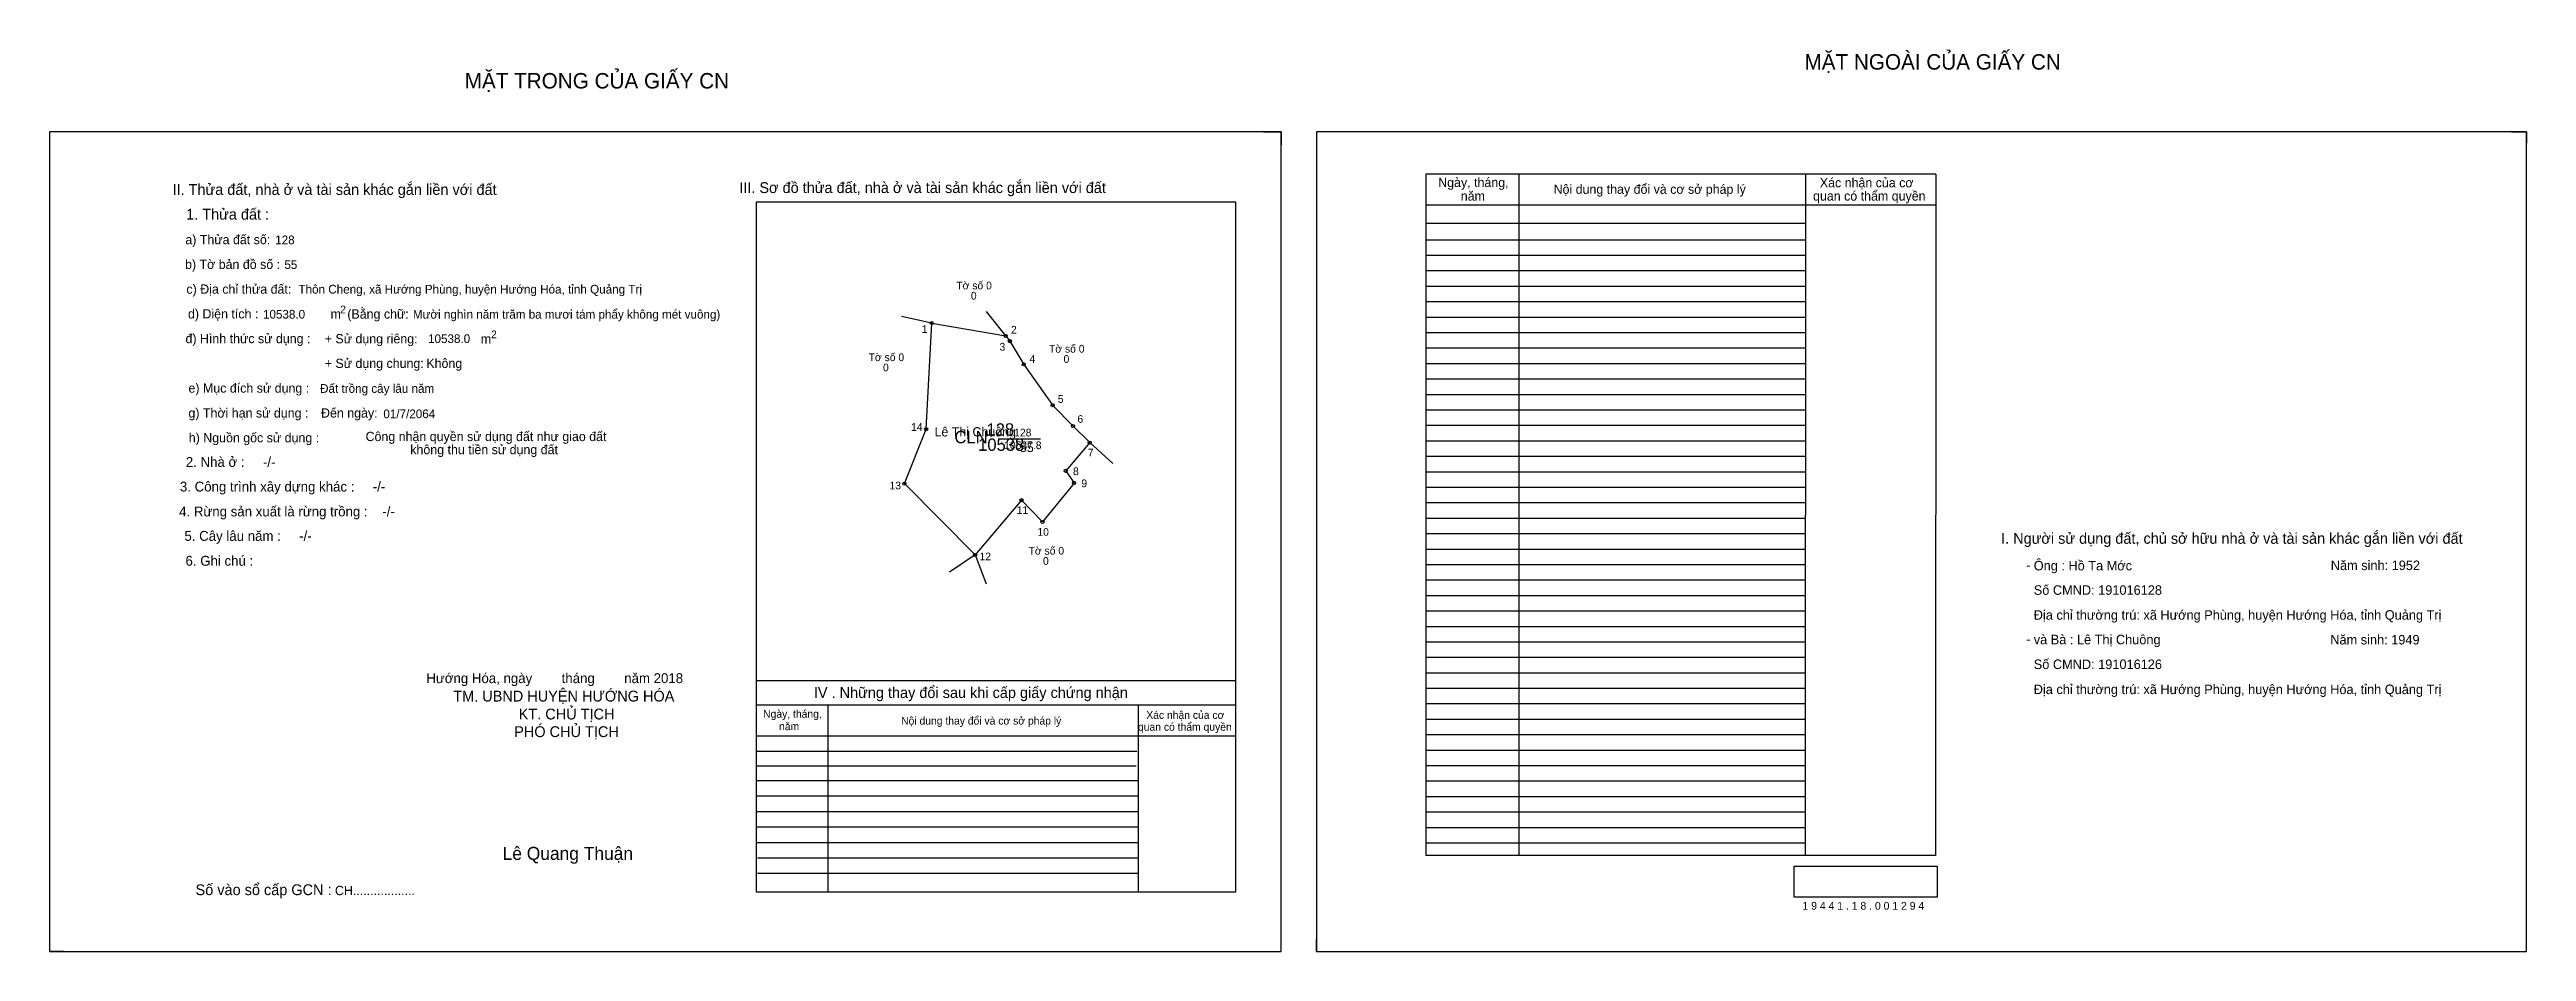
# Model space of a CAD drawing. Extents: x 530927 to 534438, y 1848097 to 1848733.
# Drawn here: x 532837 to 534438, y 1848150 to 1848733 of the extents above.
import ezdxf

# ---------------------------------------------------------------- set-up
doc = ezdxf.new("R2010")
doc.units = 0
for name, color, linetype in [('Default', 7, 'Continuous'), ('Level 10', 7, 'Continuous'), ('Level 11', 7, 'Continuous'), ('Level 13', 7, 'Continuous'), ('Level 2', 7, 'Continuous'), ('Level 27', 7, 'Continuous'), ('Level 3', 7, 'Continuous'), ('Level 36', 7, 'Continuous'), ('Level 4', 7, 'Continuous'), ('Level 5', 7, 'Continuous'), ('Level 55', 7, 'Continuous'), ('Level 6', 7, 'Continuous'), ('Level 7', 7, 'Continuous'), ('Level 8', 7, 'Continuous'), ('Level 9', 7, 'Continuous')]:
    doc.layers.add(name, color=color, linetype=linetype)

msp = doc.modelspace()

# ---------------------------------------------------------------- linework, layer by layer
at = {"layer": 'Level 10'}
for p, q in [((533621.3, 1848679.7), (533632.7, 1848679.7)), ((533632.7, 1848679.7), (533632.7, 1848671.3)), ((534428.1, 1848679.7), (534437.7, 1848679.7)), ((534437.7, 1848679.7), (534437.7, 1848672.3)), ((533454.6, 1848547.7), (533457.3, 1848544.3)), ((533466.3, 1848529.3), (533485, 1848502.8)), ((533508.9, 1848478.7), (533493.4, 1848460.5)), ((533389.1, 1848452.2), (533434.9, 1848406.1)), ((533464.8, 1848441.5), (533478.4, 1848427.4)), ((532836.5, 1848157.5), (532836.5, 1848149.7)), ((533655.5, 1848149.7), (533655.5, 1848157.5)), ((532845.7, 1848149.7), (532836.5, 1848149.7)), ((533655.5, 1848149.7), (533662.5, 1848149.7))]:
    msp.add_line(p, q, dxfattribs=at)
for points in [[(532836.5, 1848149.7), (533632.7, 1848149.7), (533632.7, 1848679.7), (532836.5, 1848679.7)], [(533655.5, 1848149.7), (534437.7, 1848149.7), (534437.7, 1848679.7), (533655.5, 1848679.7)], [(533498.8, 1848452.6), (533478.4, 1848427.4), (533464.8, 1848441.5), (533434.9, 1848406.1), (533389.1, 1848452.2), (533403.2, 1848487.4), (533406.8, 1848556), (533454.6, 1848547.7), (533457.3, 1848544.3), (533466.3, 1848529.3), (533485, 1848502.8), (533498.1, 1848489.5), (533508.9, 1848478.7), (533493.4, 1848460.5)]]:
    msp.add_lwpolyline(points, close=True, dxfattribs=at)
at = {"layer": 'Level 11'}
for centre in [(533406.8, 1848556), (533454.6, 1848547.7), (533457.3, 1848544.3), (533466.3, 1848529.3), (533485, 1848502.8), (533498.1, 1848489.5), (533403.2, 1848487.4), (533508.9, 1848478.7), (533493.4, 1848460.5), (533389.1, 1848452.2), (533464.8, 1848441.5), (533498.8, 1848452.6), (533498.8, 1848452.6), (533478.4, 1848427.4), (533434.9, 1848406.1)]:
    msp.add_circle(centre, 1, dxfattribs=at)
at = {"layer": 'Level 27'}
for p, q in [((533406.8, 1848556), (533387.2, 1848560.2)), ((533454.6, 1848547.7), (533442.3, 1848563.5)), ((533508.9, 1848478.7), (533523.9, 1848465.3)), ((533434.9, 1848406.1), (533418.3, 1848395)), ((533434.9, 1848406.1), (533442, 1848387.4))]:
    msp.add_line(p, q, dxfattribs=at)
at = {"layer": 'Level 6'}
msp.add_lwpolyline([(533964.4, 1848204.8), (534056.8, 1848204.8), (534056.8, 1848184.9), (533964.4, 1848184.9)], close=True, dxfattribs=at)
at = {"layer": 'Level 7'}
for p, q in [((533971.5, 1848609.7), (533726.3, 1848609.7)), ((533971.5, 1848599.7), (533726.3, 1848599.7)), ((533971.5, 1848589.7), (533726.3, 1848589.7)), ((533971.5, 1848579.7), (533726.3, 1848579.7)), ((533971.5, 1848569.7), (533726.3, 1848569.7)), ((533971.5, 1848559.7), (533726.3, 1848559.7)), ((533971.5, 1848549.7), (533726.3, 1848549.7)), ((533971.5, 1848539.7), (533726.3, 1848539.7)), ((533971.5, 1848529.7), (533726.3, 1848529.7)), ((533971.5, 1848519.7), (533726.3, 1848519.7)), ((533971.5, 1848509.7), (533726.3, 1848509.7)), ((533971.5, 1848499.7), (533726.3, 1848499.7)), ((533971.5, 1848489.7), (533726.3, 1848489.7)), ((533971.5, 1848479.7), (533726.3, 1848479.7)), ((533971.5, 1848469.7), (533726.3, 1848469.7)), ((533971.5, 1848459.7), (533726.3, 1848459.7)), ((533971.5, 1848449.7), (533726.3, 1848449.7)), ((533971.5, 1848439.7), (533726.3, 1848439.7)), ((533971.5, 1848429.7), (533726.3, 1848429.7)), ((533971.5, 1848419.7), (533726.3, 1848419.7)), ((533971.5, 1848409.7), (533726.3, 1848409.7)), ((533971.5, 1848399.7), (533726.3, 1848399.7)), ((533971.5, 1848389.7), (533726.3, 1848389.7)), ((533971.5, 1848379.7), (533726.3, 1848379.7)), ((533971.5, 1848369.7), (533726.3, 1848369.7)), ((533971.5, 1848359.7), (533726.3, 1848359.7)), ((533971.5, 1848349.7), (533726.3, 1848349.7)), ((533971.5, 1848339.7), (533726.3, 1848339.7)), ((533971.5, 1848329.7), (533726.3, 1848329.7)), ((533971.5, 1848319.7), (533726.3, 1848319.7)), ((533971.5, 1848309.7), (533726.3, 1848309.7)), ((533971.5, 1848299.7), (533726.3, 1848299.7)), ((533971.5, 1848289.7), (533726.3, 1848289.7)), ((533539.4, 1848279), (533293.3, 1848279)), ((533539, 1848269.5), (533293.3, 1848269.5)), ((533971.5, 1848279.7), (533726.3, 1848279.7)), ((533971.5, 1848269.7), (533726.3, 1848269.7)), ((533540.3, 1848260), (533293.3, 1848260)), ((533540.3, 1848250), (533293.3, 1848250)), ((533971.5, 1848259.7), (533726.3, 1848259.7)), ((533971.5, 1848249.7), (533726.3, 1848249.7)), ((533540.3, 1848240), (533293.3, 1848240)), ((533971.5, 1848239.7), (533726.3, 1848239.7)), ((533540.3, 1848230), (533293.3, 1848230)), ((533540.3, 1848220), (533293.3, 1848220)), ((533971.5, 1848229.7), (533726.3, 1848229.7)), ((533971.5, 1848219.7), (533726.3, 1848219.7)), ((533540.3, 1848210), (533294.1, 1848210)), ((533540.3, 1848200), (533294.1, 1848200))]:
    msp.add_line(p, q, dxfattribs=at)
at = {"layer": 'Level 8'}
for p, q in [((534055.9, 1848652.2), (533726.3, 1848652.2)), ((533726.3, 1848652.2), (533726.3, 1848211.7)), ((533786.3, 1848652.2), (533786.3, 1848211.7)), ((533971.6, 1848652), (533971.5, 1848211.7)), ((534055.9, 1848652.2), (534055.7, 1848211.7)), ((533603.3, 1848634.3), (533293.3, 1848634.3)), ((533293.3, 1848634.3), (533293.3, 1848188.3)), ((533603.3, 1848188.3), (533603.3, 1848634.3)), ((534055.9, 1848632.2), (533726.3, 1848632.2)), ((533971.5, 1848620.4), (533726.3, 1848620.4)), ((533603.3, 1848324.7), (533293.3, 1848324.7)), ((533603.3, 1848309), (533293.3, 1848309)), ((533339.6, 1848309), (533339.6, 1848188.3)), ((533540.3, 1848309), (533540.3, 1848188.3)), ((533603.3, 1848289), (533293.3, 1848289)), ((534055.7, 1848211.7), (533726.3, 1848211.7)), ((533293.3, 1848188.3), (533603.3, 1848188.3))]:
    msp.add_line(p, q, dxfattribs=at)
at = {"layer": 'Level 9'}
msp.add_line((533453.6, 1848481.1), (533477.2, 1848481.1), dxfattribs=at)

# ---------------------------------------------------------------- texts
at = {"layer": 'Default'}
for s, p in [('e) Mục đích sử dụng :', (532926.3, 1848511)), ('g) Thời hạn sử dụng :', (532926.3, 1848494.9)), ('Đến ngày:', (533012, 1848494.9)), ('h) Nguồn gốc sử dụng :', (532926.5, 1848478.9)), ('Công nhận quyền sử dụng đất như giao đất', (533040.8, 1848479.7)), ('không thu tiền sử dụng đất', (533069.7, 1848471.2))]:
    msp.add_text(s, height=6, dxfattribs=at).set_placement(p)
at = {"layer": 'Level 13'}
for s, p in [('.', (533451.1, 1848478.6)), ('10537.8', (533453.6, 1848474.5)), ('128', (533460.1, 1848482.7))]:
    msp.add_text(s, height=5, dxfattribs=at).set_placement(p)
at = {"layer": 'Level 2'}
msp.add_text('Lê Thị Chuông', height=6, dxfattribs=at).set_placement((533408.6, 1848482.7))
at = {"layer": 'Level 3'}
msp.add_text('CLN ', height=8, dxfattribs=at).set_placement((533421.5, 1848478.3))
at = {"layer": 'Level 36'}
for s, p in [('Tờ số 0', (533422.7, 1848577.8)), ('0', (533432.1, 1848571.2)), ('Tờ số 0', (533482.6, 1848536.9)), ('Tờ số 0', (533366, 1848531.4)), ('0', (533375.3, 1848524.8)), ('0', (533492, 1848530.3)), ('Tờ số 0', (533469.4, 1848406.3)), ('0', (533478.7, 1848399.7))]:
    msp.add_text(s, height=5, dxfattribs=at).set_placement(p)
at = {"layer": 'Level 4'}
msp.add_text('128', height=8, dxfattribs=at).set_placement((533442.2, 1848483.2))
at = {"layer": 'Level 5'}
msp.add_text('10538', height=8, dxfattribs=at).set_placement((533436.8, 1848473.4))
at = {"layer": 'Level 55'}
for s, height, p in [('1', 0.8, (533406.6, 1848556)), ('0', 0.22, (533406.7, 1848555.8)), ('0', 0.22, (533406.7, 1848555.8)), ('0', 0.22, (533406.7, 1848555.8)), ('2', 0.8, (533454.4, 1848547.7)), ('0', 0.22, (533454.6, 1848547.5)), ('0', 0.22, (533454.6, 1848547.5)), ('3', 0.8, (533457.1, 1848544.3)), ('0', 0.22, (533457.3, 1848544.1)), ('4', 0.8, (533466.1, 1848529.3)), ('0', 0.22, (533466.3, 1848529.1)), ('5', 0.8, (533484.7, 1848502.8)), ('0', 0.22, (533484.9, 1848502.6)), ('6', 0.8, (533497.8, 1848489.5)), ('0', 0.22, (533498, 1848489.2)), ('14', 0.8, (533402.6, 1848487.4)), ('0', 0.22, (533403.1, 1848487.2)), ('0', 0.22, (533403.1, 1848487.2)), ('7', 0.8, (533508.7, 1848478.7)), ('0', 0.22, (533508.9, 1848478.4)), ('0', 0.22, (533508.9, 1848478.4)), ('0', 0.22, (533508.9, 1848478.4)), ('8', 0.8, (533493.1, 1848460.5)), ('0', 0.22, (533493.3, 1848460.3)), ('0', 0.22, (533493.3, 1848460.3)), ('13', 0.8, (533388.6, 1848452.2)), ('0', 0.22, (533389.1, 1848452)), ('0', 0.22, (533389.1, 1848452)), ('11', 0.8, (533464.2, 1848441.5)), ('0', 0.22, (533464.7, 1848441.3)), ('0', 0.22, (533464.7, 1848441.3)), ('9', 0.8, (533498.6, 1848452.6)), ('0', 0.22, (533498.8, 1848452.4)), ('0', 0.22, (533498.8, 1848452.4)), ('10', 0.8, (533477.8, 1848427.4)), ('0', 0.22, (533478.3, 1848427.1)), ('0', 0.22, (533478.3, 1848427.1)), ('12', 0.8, (533434.4, 1848406.1)), ('0', 0.22, (533434.9, 1848405.9)), ('0', 0.22, (533434.9, 1848405.9)), ('0', 0.22, (533434.9, 1848405.9)), ('0', 0.22, (533434.9, 1848405.9))]:
    msp.add_text(s, height=height, dxfattribs=at).set_placement(p)
at = {"layer": 'Level 6'}
for s, height, p in [('128', 5.63, (532982.4, 1848607)), ('55', 5.63, (532988.3, 1848591)), ('Thôn Cheng, xã Hướng Phùng, huyện Hướng Hóa, tỉnh Quảng Trị', 5.64, (532997.4, 1848575.1)), ('10538.0', 5.63, (532974.5, 1848558.9)), ('Mười nghìn năm trăm ba mươi tám phẩy không mét vuông)', 5.632, (533071.4, 1848558.9)), ('10538.0', 5.63, (533081.2, 1848543.1)), ('Đất trồng cây lâu năm', 5.64, (533011.4, 1848510.9)), ('01/7/2064', 5.64, (533052.3, 1848494.5)), ('Ông : Hồ Ta Mớc', 6.16, (534119.2, 1848396.1)), ('Năm sinh: 1952', 6.16, (534311.2, 1848396.3)), ('Số CMND: 191016128', 6.16, (534119.2, 1848380.3)), ('Địa chỉ thường trú: xã Hướng Phùng, huyện Hướng Hóa, tỉnh Quảng Trị', 6.16, (534119.2, 1848364.2)), ('và Bà : Lê Thị Chuông', 6.16, (534119.2, 1848348.3)), ('Năm sinh: 1949', 6.16, (534310.9, 1848348.2)), ('Số CMND: 191016126', 6.16, (534119.2, 1848332.3)), ('Địa chỉ thường trú: xã Hướng Phùng, huyện Hướng Hóa, tỉnh Quảng Trị', 6.16, (534119.2, 1848316.1)), ('1 9 4 4 1 . 1 8 . 0 0 1 2 9 4', 5.04, (533969.7, 1848176.7))]:
    msp.add_text(s, height=height, dxfattribs=at).set_placement(p)
at = {"layer": 'Level 7'}
for s, height, p in [('MẶT NGOÀI CỦA GIẤY CN', 10, (533971, 1848719.9)), ('MẶT TRONG CỦA GIẤY CN', 10, (533104.9, 1848707.7)), ('Ngày, tháng,', 6, (533734.2, 1848644)), ('Xác nhận của cơ', 6, (533980.9, 1848643.8)), ('II. Thửa đất, nhà ở và tài sản khác gắn liền với đất', 7, (532916, 1848638.9)), ('III. Sơ đồ thửa đất, nhà ở và tài sản khác gắn liền với đất', 7, (533282.4, 1848640.1)), ('năm', 6, (533748.8, 1848635.2)), ('Nội dung thay đổi và cơ sở pháp lý', 6, (533808.8, 1848639.6)), (' quan có thẩm quyền', 6, (533974.3, 1848635.2)), ('1. Thửa đất :', 7, (532924.8, 1848622.9)), ('a) Thửa đất số:', 6, (532924.3, 1848607)), ('b) Tờ bản đồ số :', 6, (532924.1, 1848591)), ('c) Địa chỉ thửa đất:', 6, (532925, 1848575)), ('d) Diện tích :', 6, (532926, 1848559)), ('m', 6, (533018.2, 1848558.9)), ('2', 5, (533024.4, 1848562.3)), ('(Bằng chữ:', 6, (533029, 1848558.9)), ('đ) Hình thức sử dụng :', 6, (532924.4, 1848543)), ('+ Sử dụng riêng:', 6, (533014.4, 1848542.9)), ('m', 6, (533115.3, 1848542.8)), ('2', 5, (533121.9, 1848546.2)), ('+ Sử dụng chung:', 6, (533014.4, 1848527)), ('Không', 6, (533080.1, 1848527)), ('55', 6, (533463.8, 1848472.6)), ('2. Nhà ở :     -/-', 6.4, (532924.6, 1848463)), ('3. Công trình xây dựng khác :     -/-', 6.4, (532920.8, 1848447.1)), ('4. Rừng sản xuất là rừng trồng :    -/-', 6.4, (532920.3, 1848431)), ('5. Cây lâu năm :     -/-', 6.4, (532923.7, 1848415.2)), ('I. Người sử dụng đất, chủ sở hữu nhà ở và tài sản khác gắn liền với đất', 7, (534098.1, 1848413.3)), ('6. Ghi chú :', 6.4, (532924.4, 1848399.1)), ('-', 6.4, (534114.2, 1848396.3)), ('-', 6.4, (534114.3, 1848348.5)), ('Hướng Hóa, ngày        tháng        năm 2018', 6.4, (533080.1, 1848323.2)), ('TM. UBND HUYỆN HƯỚNG HÓA', 7, (533097.5, 1848311.3)), ('IV . Những thay đổi sau khi cấp giấy chứng nhận', 7, (533330.6, 1848313.6)), ('PHÓ CHỦ TỊCH', 7, (533136.9, 1848288.3)), ('KT. CHỦ TỊCH', 7, (533139.8, 1848299.7)), ('Ngày, tháng,', 5, (533297.8, 1848300.8)), ('năm', 5, (533308.1, 1848292.8)), ('Nội dung thay đổi và cơ sở pháp lý', 5, (533387, 1848296.4)), (' quan có thẩm quyền', 5, (533538.3, 1848292.4)), ('Xác nhận của cơ', 5, (533545.5, 1848300.1)), ('Lê Quang Thuận', 8.4, (533129.4, 1848208.9)), ('Số vào sổ cấp GCN :', 7, (532930.9, 1848186.1)), ('CH..................', 6, (533021, 1848186.1))]:
    msp.add_text(s, height=height, dxfattribs=at).set_placement(p)
at = {"layer": 'Level 9'}
for s, p in [('1', (533400.3, 1848549.6)), ('2', (533458, 1848549.2)), ('3', (533450.6, 1848538.2)), ('4', (533470, 1848530.3)), ('5', (533488.3, 1848504.4)), ('14', (533393.4, 1848486.3)), ('6', (533501, 1848491.5)), ('7', (533507.7, 1848469.8)), ('8', (533498.1, 1848457.7)), ('13', (533379.5, 1848448.5)), ('9', (533503.5, 1848449.9)), ('11', (533461.7, 1848432.6)), ('10', (533475.1, 1848418.5)), ('12', (533437.7, 1848402.6))]:
    msp.add_text(s, height=5, dxfattribs=at).set_placement(p)

doc.saveas('drawing.dxf')
